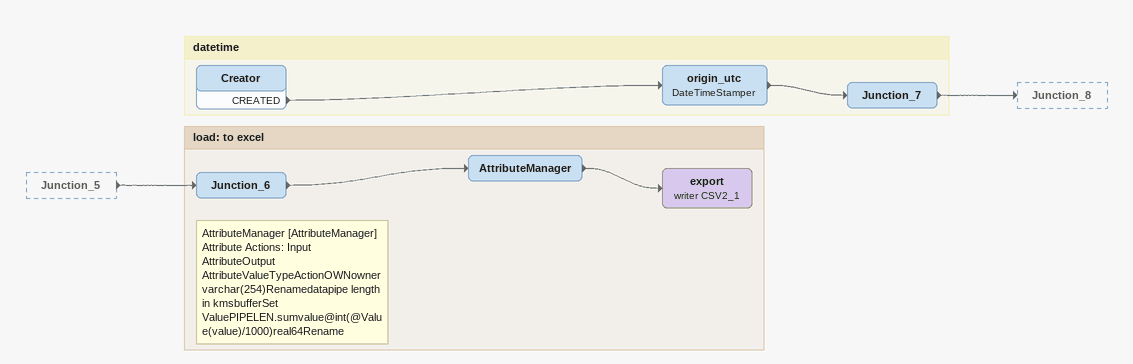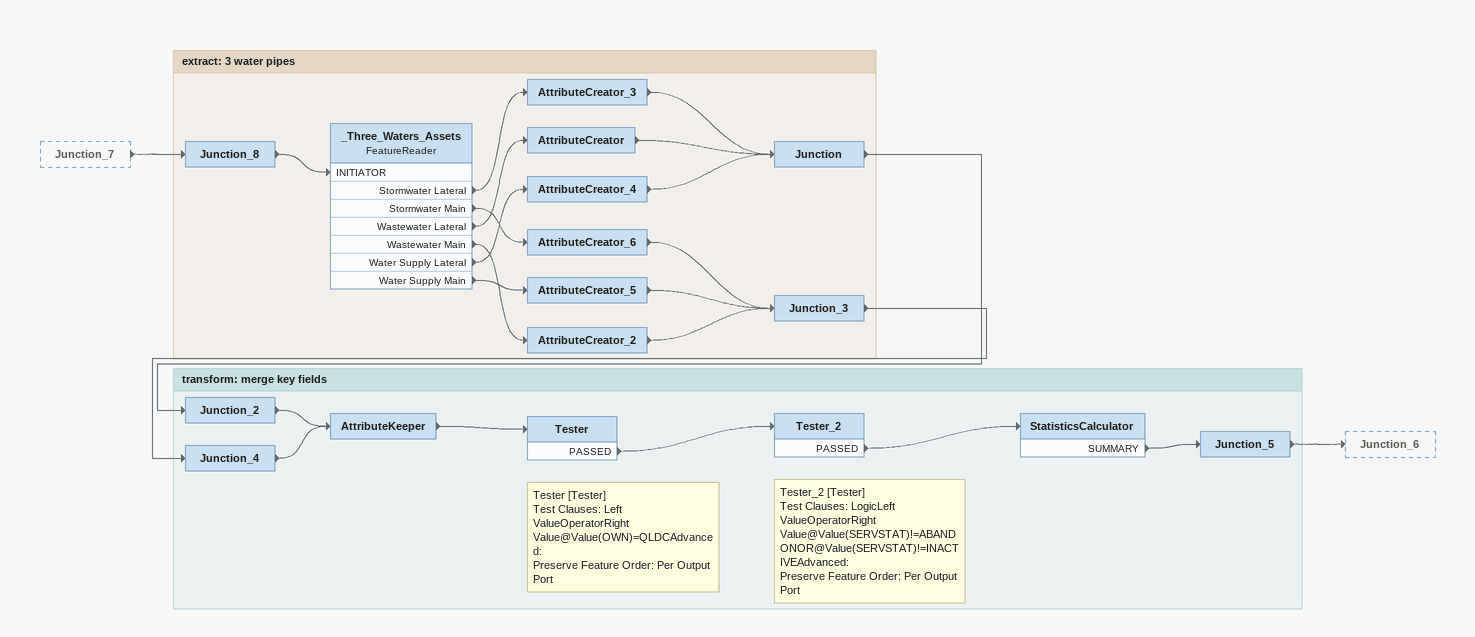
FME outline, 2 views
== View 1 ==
Junction_5 [outside]
    -> Junction_6

Bookmark: datetime
Creator
    CREATED -> origin_utc
origin_utc: DateTimeStamper
    -> Junction_7
Junction_7
    -> Junction_8

Bookmark: load: to excel
Junction_6
    -> AttributeManager
Note: AttributeManager [AttributeManager] / Attribute Actions: Input AttributeOutput AttributeValueTypeActionOWNownervarchar(254)Renamedatapipe length in kmsbufferSet ValuePIPELEN.sumvalue@int(@Value(value)/1000)real64Rename
AttributeManager
    -> export (writer CSV2_1)
export (writer CSV2_1)

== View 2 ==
Junction_7 [outside]
    -> Junction_8

Bookmark: extract: 3 water pipes
Junction_8
    -> _Three_Waters_Assets [INITIATOR]
_Three_Waters_Assets: FeatureReader
    Stormwater Lateral -> AttributeCreator_3
    Stormwater Main -> AttributeCreator_6
    Wastewater Lateral -> AttributeCreator
    Wastewater Main -> AttributeCreator_2
    Water Supply Lateral -> AttributeCreator_4
    Water Supply Main -> AttributeCreator_5
AttributeCreator_3
    -> Junction
AttributeCreator
    -> Junction
AttributeCreator_4
    -> Junction
Junction
    -> Junction_2
AttributeCreator_6
    -> Junction_3
AttributeCreator_5
    -> Junction_3
AttributeCreator_2
    -> Junction_3
Junction_3
    -> Junction_4

Bookmark: transform: merge key fields
Junction_2
    -> AttributeKeeper
Junction_4
    -> AttributeKeeper
AttributeKeeper
    -> Tester
Note: Tester [Tester] / Test Clauses: Left ValueOperatorRight Value@Value(OWN)=QLDCAdvanced: / Preserve Feature Order: Per Output Port
Tester
    PASSED -> Tester_2
Note: Tester_2 [Tester] / Test Clauses: LogicLeft ValueOperatorRight Value@Value(SERVSTAT)!=ABANDONOR@Value(SERVSTAT)!=INACTIVEAdvanced: / Preserve Feature Order: Per Output Port
Tester_2
    PASSED -> StatisticsCalculator
StatisticsCalculator
    SUMMARY -> Junction_5
Junction_5
    -> Junction_6
